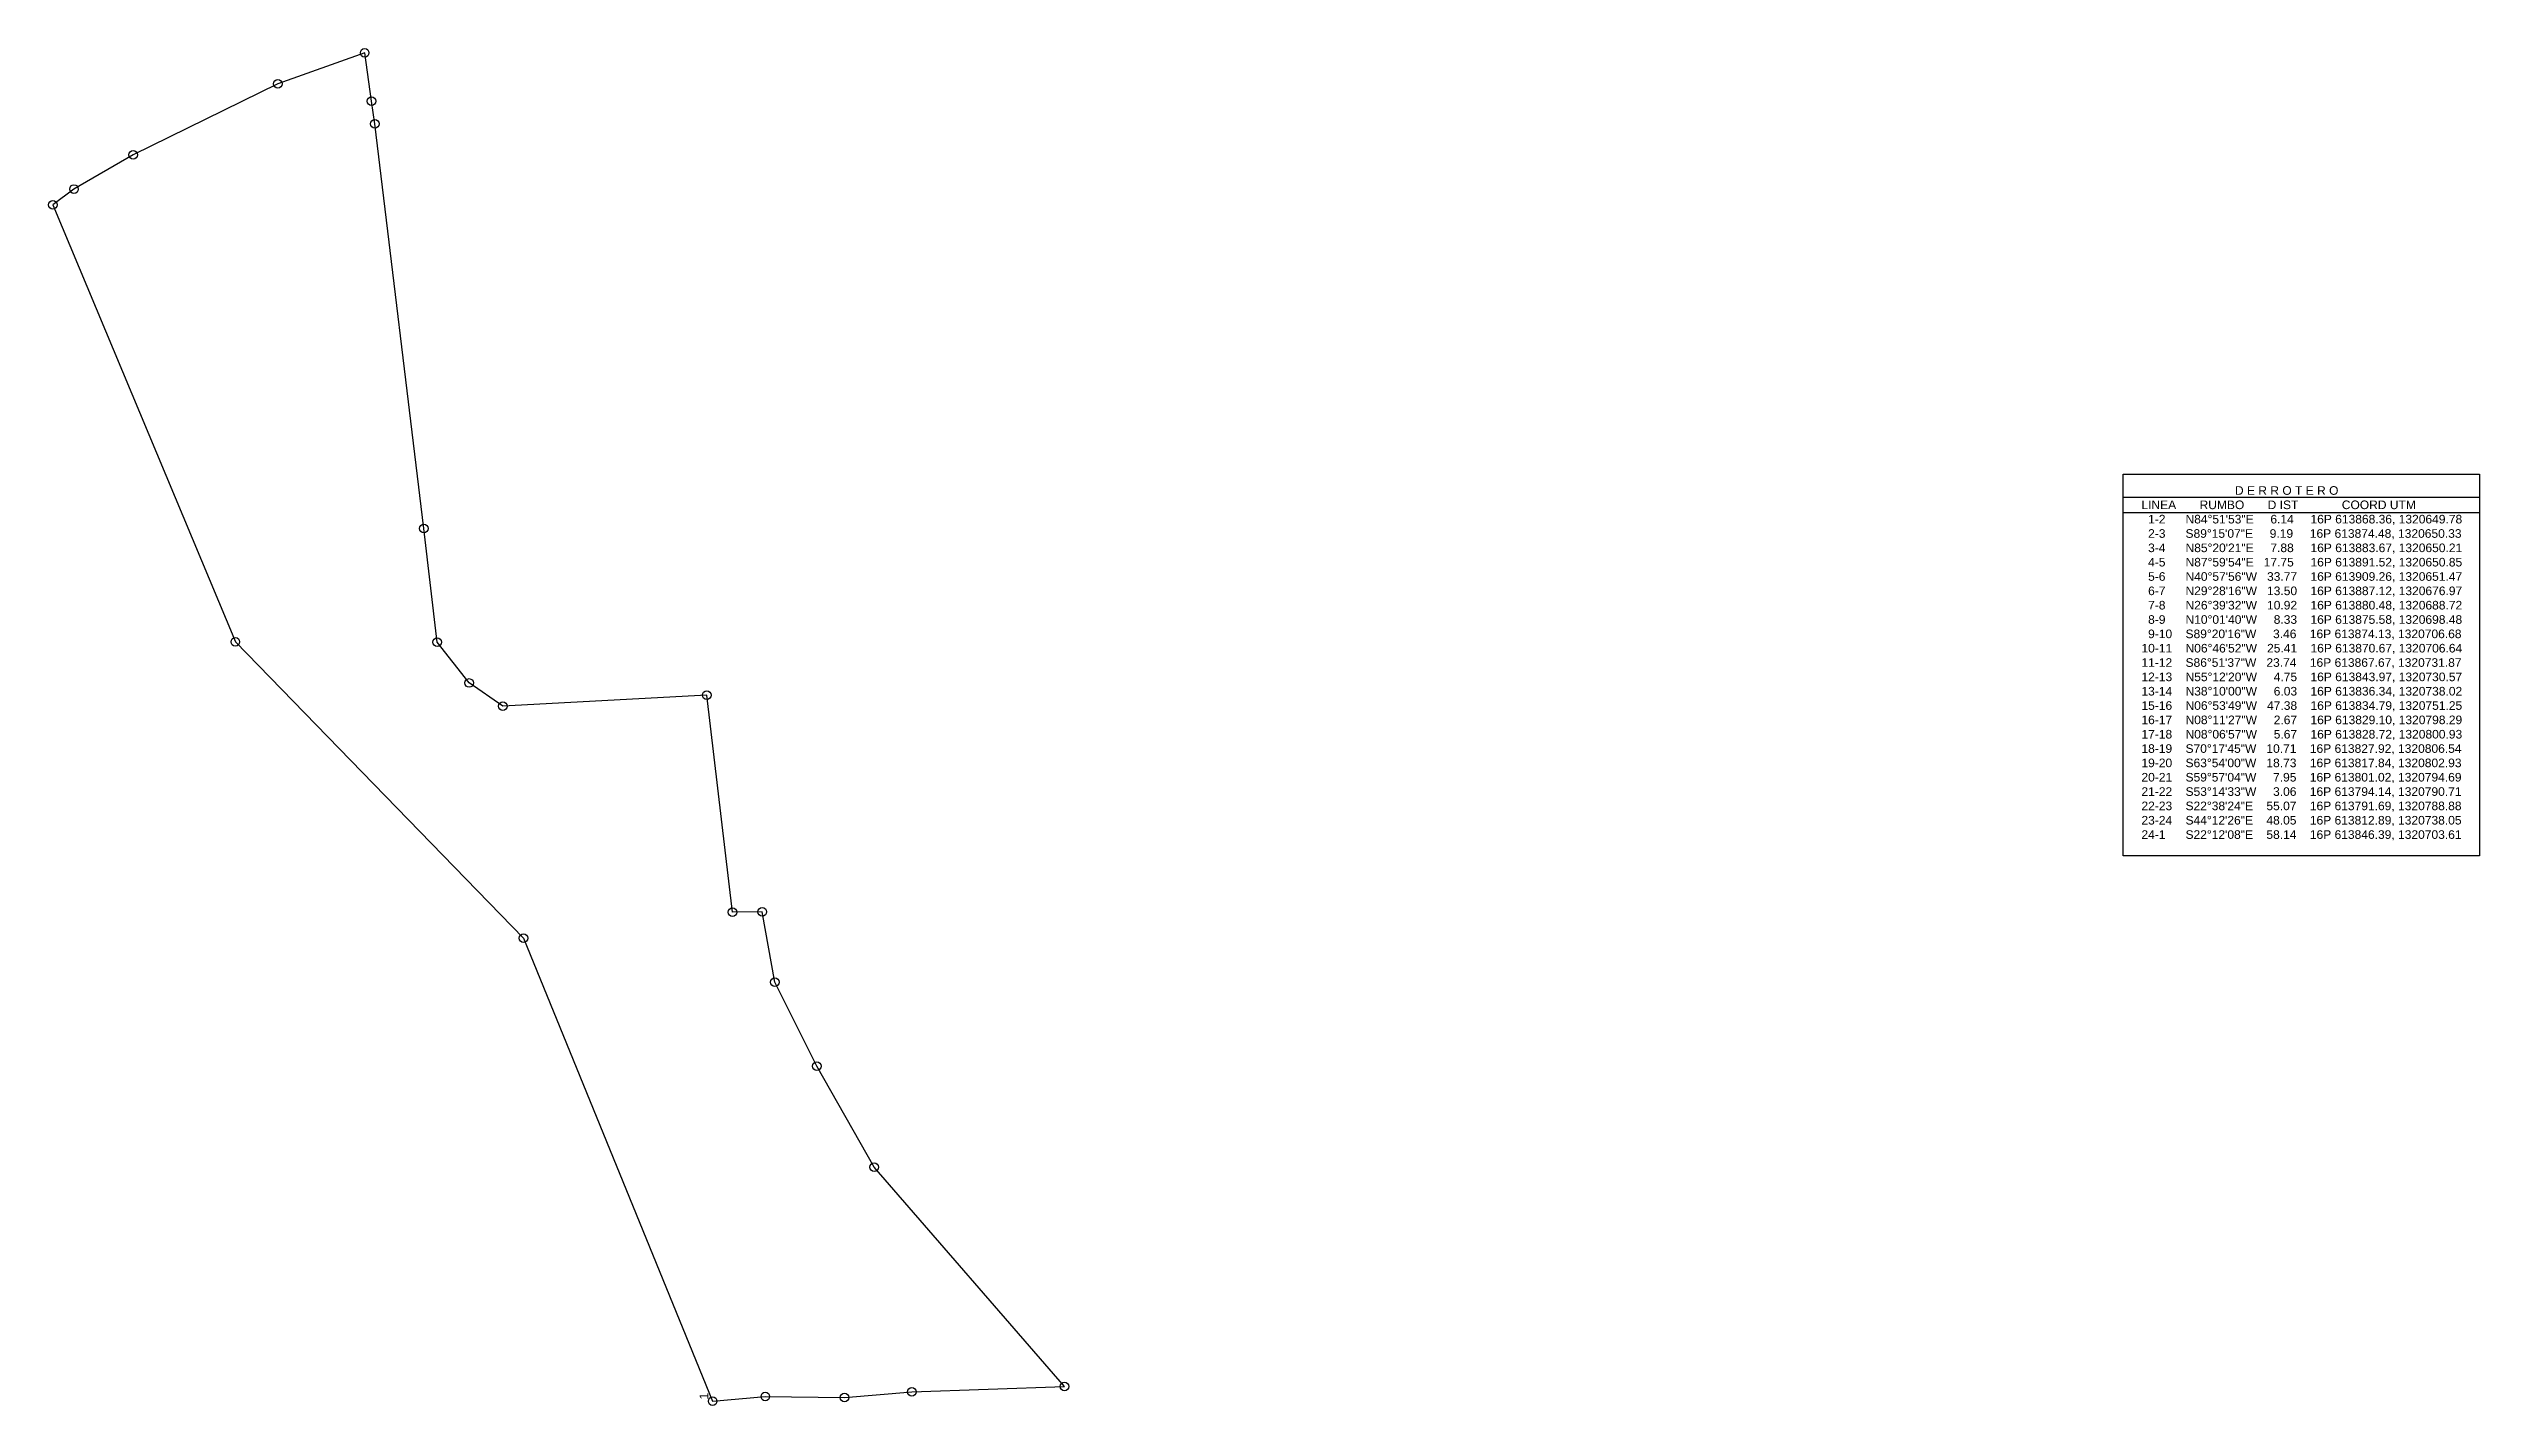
# Model space of a CAD drawing. Header units: millimetres. Extents: x 613791 to 614074, y 1320649 to 1320807.
import ezdxf
from ezdxf.enums import TextEntityAlignment as Align

# ---------------------------------------------------------------- set-up
doc = ezdxf.new("R2010")
doc.units = ezdxf.units.MM
doc.styles.get("Standard").update_dxf_attribs({"font": 'arial.ttf'})

msp = doc.modelspace()

# ---------------------------------------------------------------- linework, layer by layer
for points in [[(613868.36, 1320649.78), (613874.48, 1320650.33), (613883.67, 1320650.21), (613891.52, 1320650.85), (613909.26, 1320651.47), (613887.12, 1320676.97), (613880.48, 1320688.72), (613875.58, 1320698.48), (613874.13, 1320706.68), (613870.67, 1320706.64), (613867.67, 1320731.87), (613843.97, 1320730.57), (613840.07, 1320733.28), (613836.34, 1320738.02), (613834.79, 1320751.25), (613829.1, 1320798.29), (613828.72, 1320800.93), (613827.92, 1320806.54), (613817.84, 1320802.93), (613801.02, 1320794.69), (613794.14, 1320790.71), (613791.69, 1320788.88), (613812.89, 1320738.05), (613846.39, 1320703.61)], [(614032.3, 1320757.54), (614073.68, 1320757.54), (614073.68, 1320713.18), (614032.3, 1320713.18)], [(614032.3, 1320757.54), (614073.68, 1320757.54), (614073.68, 1320754.84), (614032.3, 1320754.84)], [(614032.3, 1320757.54), (614073.68, 1320757.54), (614073.68, 1320753.07), (614032.3, 1320753.07)]]:
    msp.add_lwpolyline(points, close=True)
for centre in [(613827.92, 1320806.54), (613817.84, 1320802.93), (613828.72, 1320800.93), (613829.1, 1320798.29), (613801.02, 1320794.69), (613794.14, 1320790.71), (613791.69, 1320788.88), (613834.79, 1320751.25), (613812.89, 1320738.05), (613836.34, 1320738.02), (613840.07, 1320733.28), (613843.97, 1320730.57), (613867.67, 1320731.87), (613870.67, 1320706.64), (613874.13, 1320706.68), (613846.39, 1320703.61), (613875.58, 1320698.48), (613880.48, 1320688.72), (613887.12, 1320676.97), (613909.26, 1320651.47), (613868.36, 1320649.78), (613874.48, 1320650.33), (613883.67, 1320650.21), (613891.52, 1320650.85)]:
    msp.add_circle(centre, 0.5)

# ---------------------------------------------------------------- texts
msp.add_text('1', height=1, rotation=90).set_placement((613868.14, 1320650.75), align=Align.BOTTOM_RIGHT)
at = {"insert": (614033.63, 1320756.16), "char_height": 1, "width": 42.5996, "attachment_point": 1}
msp.add_mtext('                              D E R R O T E R O\\P  LINEA       RUMBO       D IST             COORD UTM                  \\P    1-2      N84°51\'53"E     6.14     16P 613868.36, 1320649.78\\P    2-3      S89°15\'07"E     9.19     16P 613874.48, 1320650.33\\P    3-4      N85°20\'21"E     7.88     16P 613883.67, 1320650.21\\P    4-5      N87°59\'54"E   17.75     16P 613891.52, 1320650.85\\P    5-6      N40°57\'56"W   33.77    16P 613909.26, 1320651.47\\P    6-7      N29°28\'16"W   13.50    16P 613887.12, 1320676.97\\P    7-8      N26°39\'32"W   10.92    16P 613880.48, 1320688.72\\P    8-9      N10°01\'40"W     8.33    16P 613875.58, 1320698.48\\P    9-10    S89°20\'16"W     3.46    16P 613874.13, 1320706.68\\P  10-11    N06°46\'52"W   25.41    16P 613870.67, 1320706.64\\P  11-12    S86°51\'37"W   23.74    16P 613867.67, 1320731.87\\P  12-13    N55°12\'20"W     4.75    16P 613843.97, 1320730.57\\P  13-14    N38°10\'00"W     6.03    16P 613836.34, 1320738.02\\P  15-16    N06°53\'49"W   47.38    16P 613834.79, 1320751.25\\P  16-17    N08°11\'27"W     2.67    16P 613829.10, 1320798.29\\P  17-18    N08°06\'57"W     5.67    16P 613828.72, 1320800.93\\P  18-19    S70°17\'45"W   10.71    16P 613827.92, 1320806.54\\P  19-20    S63°54\'00"W   18.73    16P 613817.84, 1320802.93\\P  20-21    S59°57\'04"W     7.95    16P 613801.02, 1320794.69\\P  21-22    S53°14\'33"W     3.06    16P 613794.14, 1320790.71\\P  22-23    S22°38\'24"E    55.07    16P 613791.69, 1320788.88\\P  23-24    S44°12\'26"E    48.05    16P 613812.89, 1320738.05\\P  24-1      S22°12\'08"E    58.14    16P 613846.39, 1320703.61', dxfattribs=at)

doc.saveas('drawing.dxf')
